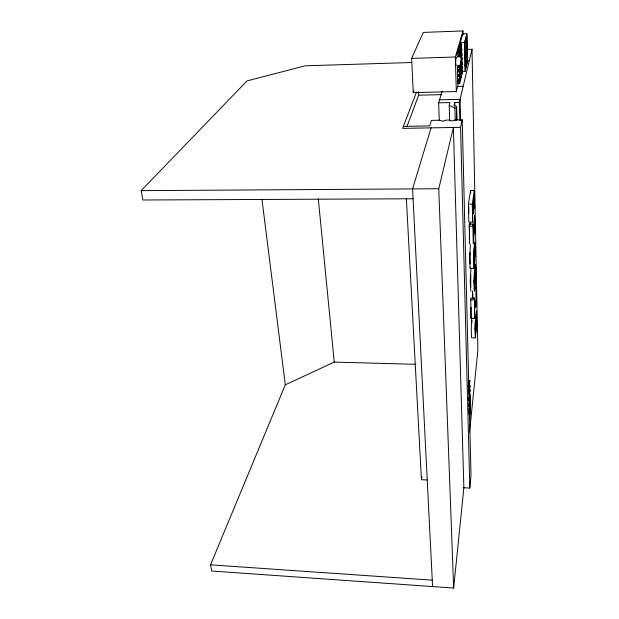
<?xml version="1.0" encoding="UTF-8"?>
<svg xmlns="http://www.w3.org/2000/svg" width="619" height="619" viewBox="0 0 619 619"><rect width="100%" height="100%" fill="white"/><g stroke="black" fill="none" stroke-linecap="round" stroke-linejoin="round"><path stroke-width="0.93" d="M473.148 224.093L473.218 243.019A8.024 0.48 -89.6 0 0 473.566 243.785L474.518 219.923L474.827 233.069L475.098 231.042L474.518 215.342L473.442 239.383L473.148 224.093L469.334 224.086L469.419 243.004A8.016 0.511 -89.6 0 0 469.79 243.77M472.862 298.907L472.846 293.878M470.146 224.759L470.169 223.072M472.63 298.366L472.475 290.876M468.266 385.567L468.838 385.629L469.836 380.499L469.287 380.484L468.281 385.606M468.629 400.106L469.202 400.16L470.038 389.955L469.488 389.931M469.504 412.656L468.962 412.819L469.001 412.262L469.945 407.356L470.486 407.379L469.674 419.109C469.751 411.178 468.769 414.614 470.486 407.379M469.334 224.086L469.527 238.795M470.44 224.813L470.471 223.018M469.705 402.636L469.504 407.047M470.092 252.66L470.131 263.942M469.612 405.584L469.666 404.656M468.939 392.376L469.496 392.392L469.937 385.614L469.38 385.591L468.908 388.848M470.107 406.35L470.223 398.891L469.674 398.876L469.496 400.524M469.504 413.678L469.628 411.867M468.869 405.6L469.001 403.805M469.512 396.632L469.635 394.837L470.185 394.852L469.364 406.521L468.807 406.497M469.094 383.161L469.287 380.484M469.836 380.499L469.009 392.09L468.978 384.964L468.838 385.629M468.947 400.795L469.132 398.234M469.751 397.398L469.442 401.669L469.55 398.396M468.421 385.157L468.374 389.219L468.939 389.235M471.693 323.513L471.995 320.247M470.053 407.062L470.239 401.716L469.573 410.049L469.929 408.114M470.78 275.014L470.757 287.425M469.937 385.614L469.001 392.191L469.566 392.461L469.194 399.835L468.637 399.82M469.999 407.743L470.038 406.962M471.779 317.655L471.252 328.209L471.57 337.386L471.717 337.804L475.322 337.889L476.754 325.091L476.452 310.955L475.013 323.66L475.322 337.889M463.089 487.733L469.813 488.074L471.013 475.291L462.207 119.784L455.174 119.924L451.661 121.015L448.667 120.047L446.237 120.094L442.717 121.192L439.761 120.225L431.404 120.388L429.71 125.905L403.356 126.4M469.983 407.55L469.55 410.529L470.223 398.891M453.65 588.05L463.871 487.772L453.379 127.46L438.763 188.741L453.65 588.05L211.69 571.02L210.537 564.83L285.305 384.817L261.93 199.14M469.542 432.047L477.86 350.462L472.018 49.257L467.198 49.412M468.9 406.103L469.148 403.774M469.38 408.091L469.024 410.033L468.916 408.95L469.473 408.973M474.649 318.336L474.587 302.614L475.702 307.682L476.336 302.358L476.344 291.116A14.585 0.836 -89.4 0 0 476.073 286.527C475.624 289.003 477.396 315.032 474.487 298.103L470.804 298.048L470.989 318.267L474.649 318.336L474.487 298.103M470.951 268.631L470.185 281.072L470.85 291.34M470.989 318.267L471.013 307.163M470.417 244.799L469.643 257.372L470.045 267.919L470.177 268.352L474.046 268.367L474.765 259.214L474.34 248.165L474.85 245.913L475.361 256.568L475.585 254.827L474.858 241.859L473.535 252.714L473.914 268.383M469.248 409.461L469.318 408.958M472.653 222.136L472.614 206.862L473.318 202.134L473.558 213.95L473.55 200.556L474.2 196.184L474.448 208.789L474.68 207.203L474.347 190.404L470.595 190.428L468.397 204.154L468.807 222.136L472.653 222.136L472.282 204.146L474.347 190.404M469.202 399.804L470.185 394.852M421.903 476.862L421.438 479.686L427.125 479.973M468.776 399.456L469.334 399.472L469.202 400.16M469.689 411.898L470.053 409.987L469.751 414.289L469.689 411.898L469.14 411.883M468.413 384.948L468.831 385.436M468.993 398.381L468.823 399.232L469.38 399.247M469.542 395.293L469.635 394.837M469.187 409.871L468.993 410.513L468.893 409.793M468.846 398.768L469.372 396.168M469.813 488.074L460.567 127.328L462.207 119.784M469.496 392.392L470.038 389.955M469.566 392.461L469.132 394.38L469.457 389.227L469.001 392.454M459.84 120.682L459.36 102.352L472.018 49.257M461.751 71.394L465.163 71.293L467.507 61.676L466.904 33.728L462.733 33.875L460.188 42.649L460.234 44.568M459.36 102.352L454.702 102.46L453.99 105.276L456.636 106.507L456.35 107.683L454.88 108.039L449.216 105.385L449.967 102.568L438.631 102.831L439.25 120.187M467.33 61.157L465.302 69.421L464.707 43.106L466.772 35.507L467.33 61.157L466.215 61.188L465.07 65.784M459.677 83.356L459.987 79.441L458.122 79.495L457.743 80.95L457.805 83.403L459.677 83.356L459.987 79.441M462.269 70.489L461.975 74.249L462.269 70.489L460.451 70.543M463.051 34.796L462.966 30.95L423.288 32.405L411.627 58.387L413.26 92.633L456.296 91.55L458.447 83.163M459.561 78.853L459.871 74.953L457.998 75.007L457.619 76.439L457.689 78.907L459.561 78.853L459.871 74.953M457.805 83.403L458.122 79.495M459.445 74.334L459.755 70.442L457.882 70.496L457.503 71.912L457.565 74.388L459.445 74.334L459.755 70.442M459.329 69.792L459.646 65.908L457.766 65.962L457.379 67.363L457.449 69.846L459.329 69.792L459.646 65.908M460.49 65.436L460.126 66.813L460.064 64.353M460.9 63.904L461.256 62.55M460.722 56.971L461.085 55.648L461.147 58.093M457.449 69.846L457.828 68.438M465.163 71.293L464.505 42.502L466.904 33.728M458.981 56.058L459.298 52.197L457.402 52.259L457.015 53.598L457.085 56.12L458.981 56.058L459.298 52.197M460.087 49.396L459.778 53.203L460.087 49.396L458.215 49.458L457.882 52.429M460.861 46.649L460.559 50.41L460.861 46.649L459.012 46.711L458.679 49.644M461.627 43.964L461.325 47.671L461.627 43.964L459.793 44.026L459.491 47.733M456.296 91.55L455.352 56.994L462.966 30.95M431.056 127.862L412.587 188.911L432.588 586.564M438.631 102.831L442.167 91.14M470.463 267.865L470.177 268.352M407.039 126.315L418.668 95.194L418.506 91.759M416.602 91.906L402.59 128.381L460.567 127.328M413.26 92.633L413.972 90.831M456.458 65.506C455.182 65.243 455.538 57.513 456.822 57.064M413.082 198.776L142.873 199.991L141.14 190.652L247.051 80.896L305.306 65.8L411.589 62.511M285.305 384.817L334.245 362.084L415.906 364.336M460.188 42.649L464.505 42.502M459.43 45.28L461.271 45.218M458.64 47.996L460.505 47.934M457.836 50.766L459.716 50.704M457.015 53.598L458.919 53.536M457.526 56.847L459.414 56.786M411.627 58.387L455.352 56.994M467.384 60.786L469.287 60.732M457.379 67.363L459.267 67.301M457.503 71.912L459.383 71.858M457.619 76.439L459.499 76.385M457.743 80.95L459.615 80.896M457.557 86.436L463.19 86.289M418.668 95.194L441.811 94.63M439.544 99.814L460.079 99.326L460.629 120.597M141.14 190.652L438.763 188.741M468.397 204.154L472.282 204.146M469.009 226.252L472.839 226.252M474.03 288.524L475.833 288.547M470.572 299.859L474.27 299.913M468.281 385.25L468.846 385.273M468.482 387.757L469.04 387.78M468.637 399.951L469.194 399.975M468.815 406.876L469.372 406.9M468.962 412.471L469.519 412.486M469.713 414.862L469.156 414.846L469.094 412.316M210.537 564.83L432.263 580.165M318.282 198.699L334.245 362.084M406.374 198.861L421.446 479.833M449.216 105.385L449.696 120.844M456.636 106.507L457.008 120.016M456.389 107.536L456.698 120.218M454.702 102.46L454.81 106.313M454.88 108.039L455.236 120.581M458.215 49.458L458.277 51.942M458.215 65.227L458.253 66.875M458.331 69.73L458.37 71.371M457.402 52.259L457.449 53.93M457.998 75.007L458.045 76.64M469.364 406.521L469.334 399.472M460.265 56.422L460.203 53.946L459.871 56.933M465.705 38.393L466.215 61.188M468.753 206.878L468.9 213.215M470.595 190.428L470.649 193.229M473.643 257.899C473.891 275.989 475.152 251.701 474.177 250.169L473.643 257.899M473.914 281.111L474.363 291.402L475.849 279.432L475.887 268.004L475.377 264.545L474.309 272.012L473.914 281.111M474.146 281.359L474.448 287.471L475.64 277.707L475.454 268.569L474.146 281.359M475.113 328.333L475.407 334.005L476.545 323.598L476.375 314.893L475.113 328.333M460.59 61.745L460.876 65.134L461.573 61.614L461.333 57.211L460.59 61.745M469.395 382.968L469.086 387.215L469.395 382.968M460.822 78.822L460.459 80.253L460.76 76.4L460.822 78.822M461.581 75.82L461.225 77.22L461.519 73.413L461.581 75.82M460.714 74.381L460.35 75.797L460.652 71.943L460.714 74.381M461.472 71.409L461.116 72.802L461.41 69.003L461.472 71.409M462.215 68.508L461.867 69.87L462.161 66.117L462.215 68.508M460.598 69.916L460.234 71.317L460.536 67.471L460.598 69.916M461.364 66.991L461.008 68.361L461.302 64.569L461.364 66.991M462.114 64.121L461.759 65.467L462.053 61.722L462.114 64.121M462.006 59.718L461.658 61.041L461.944 57.312L462.006 59.718M461.898 55.3L461.55 56.608L461.844 52.878L461.898 55.3M461.039 53.613L460.675 54.929L460.977 51.16L461.039 53.613M461.789 50.859L461.441 52.151L461.735 48.429L461.789 50.859"/></g></svg>
